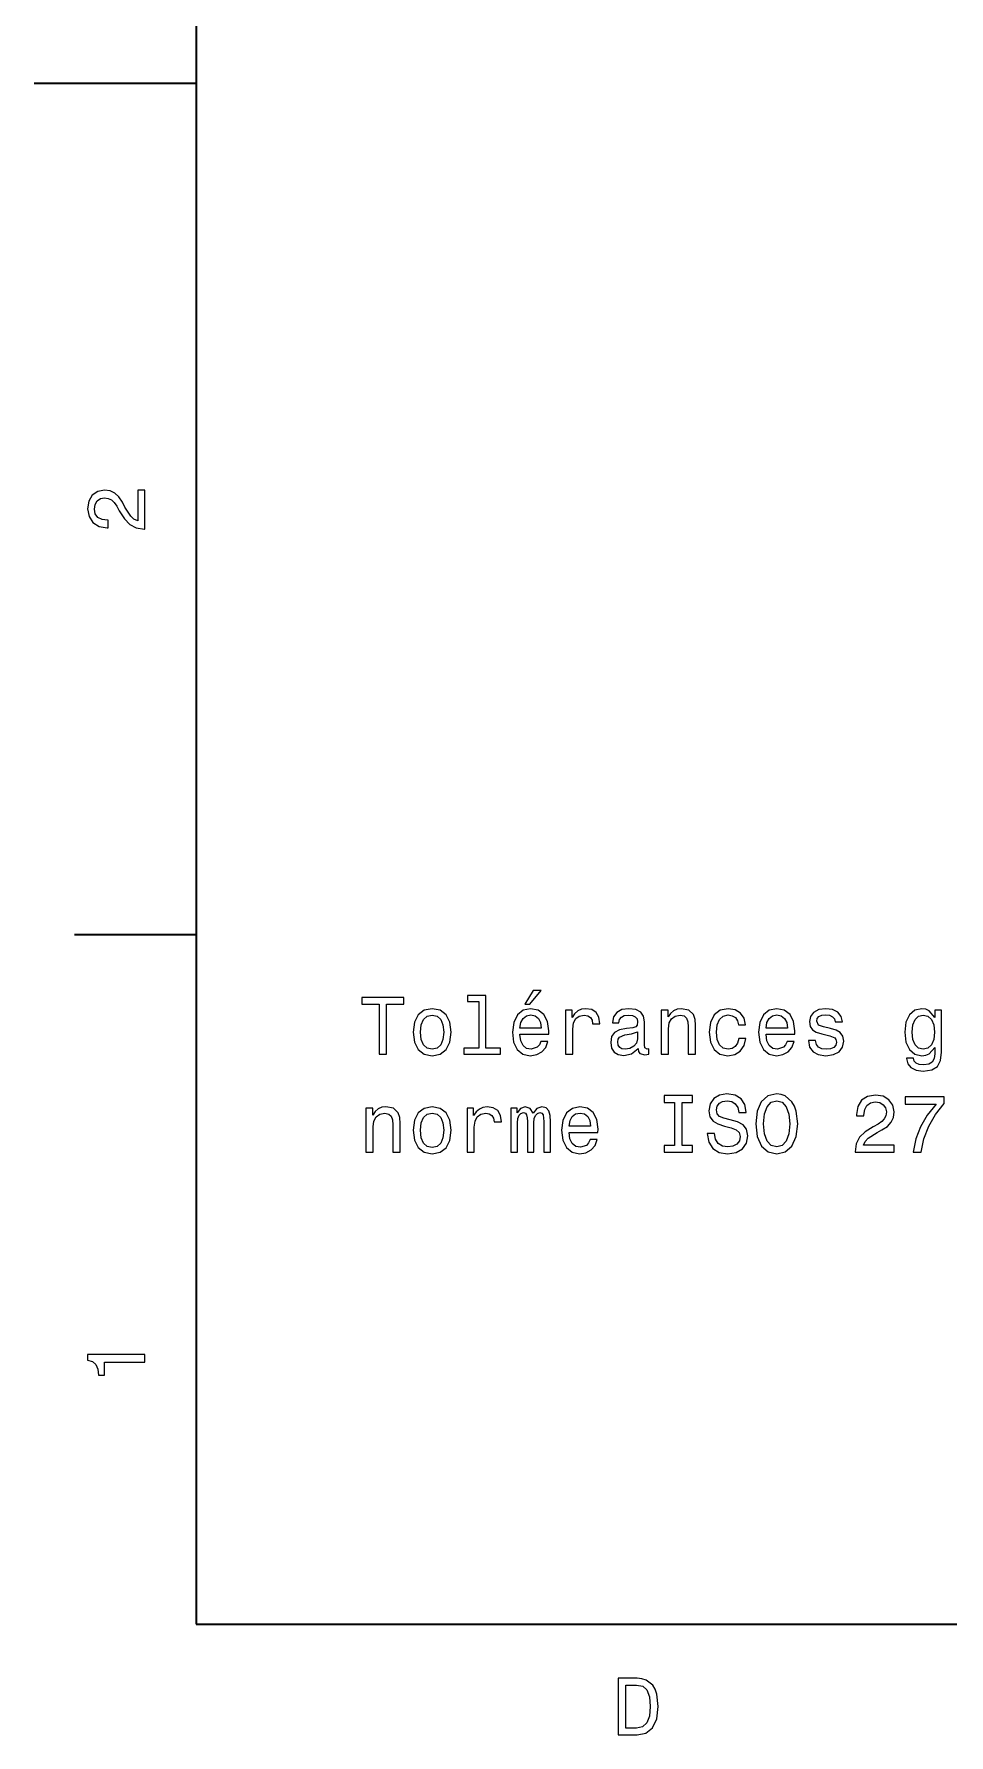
# Model space of a CAD drawing. Extents: x 0 to 297, y 0 to 210.
# Drawn here: x 0 to 56.4, y 3.2 to 108 of the extents above; entities that cross this region are included whole.
import ezdxf

# ---------------------------------------------------------------- set-up
doc = ezdxf.new("R2010")
doc.units = 0

msp = doc.modelspace()

# ---------------------------------------------------------------- linework, layer by layer
at = {"color": 7, "lineweight": 35}
for p, q in [((10, 200), (10, 10)), ((10, 10), (287, 10))]:
    msp.add_line(p, q, dxfattribs=at)
at = {"color": 7, "lineweight": 35, "ltscale": 0.25}
msp.add_line((10, 105), (0, 105), dxfattribs=at)
at = {"color": 7, "lineweight": 35, "ltscale": 0.1875}
msp.add_line((10, 52.5), (2.5, 52.5), dxfattribs=at)
at = {"color": 7, "lineweight": 13}
for points in [[(6.833213, 77.519447), (6.833213, 79.925072), (6.399496, 79.925072), (6.399496, 78.023773), (6.162464, 78.129684), (5.965778, 78.311241), (5.607709, 78.871033), (5.456412, 79.168587), (5.239553, 79.501442), (4.987392, 79.738472), (4.689842, 79.874641), (4.351945, 79.925072), (3.928314, 79.839333), (3.595461, 79.602303), (3.383646, 79.239189), (3.307997, 78.770172), (3.393732, 78.286018), (3.630764, 77.91787), (4.009006, 77.680832), (4.508286, 77.600143), (4.578891, 77.600143), (4.578891, 78.059074), (4.538545, 78.059074), (4.195605, 78.104462), (3.943444, 78.240631), (3.782061, 78.457489), (3.726585, 78.744957), (3.777017, 79.03746), (3.903098, 79.254318), (4.099784, 79.395531), (4.346902, 79.445961), (4.578891, 79.41066), (4.775577, 79.314842), (4.947046, 79.153458), (5.098343, 78.931557), (5.259727, 78.634003), (5.572406, 78.139771), (5.90526, 77.791786), (6.308718, 77.585014), (6.818084, 77.519447)], [(21.286022, 45.143372), (21.75, 45.143372), (21.75, 48.219742), (22.809078, 48.219742), (22.809078, 48.643372), (20.221903, 48.643372), (20.221903, 48.219742), (21.286022, 48.219742)], [(27.428675, 48.391209), (27.428675, 45.516571), (26.51585, 45.516571), (26.51585, 45.143372), (28.780258, 45.143372), (28.780258, 45.516571), (27.872478, 45.516571), (27.872478, 48.764408), (26.732708, 48.764408), (26.732708, 48.391209)], [(30.278099, 48.219742), (30.575649, 48.219742), (31.276657, 49.077087), (30.782421, 49.077087)], [(23.378963, 46.494957), (23.459654, 45.879684), (23.691643, 45.425793), (24.059799, 45.143372), (24.554035, 45.04755), (25.043228, 45.143372), (25.411383, 45.42075), (25.643372, 45.874641), (25.729107, 46.494957), (25.643372, 47.110229), (25.411383, 47.569164), (25.043228, 47.846542), (24.554035, 47.947407), (24.059799, 47.846542), (23.691643, 47.564121), (23.459654, 47.110229)], [(23.832853, 46.5), (23.878242, 46.953892), (24.019453, 47.2817), (24.246399, 47.483429), (24.554035, 47.554035), (24.856628, 47.483429), (25.083574, 47.286743), (25.224785, 46.953892), (25.275215, 46.5), (25.224785, 46.041065), (25.083574, 45.708214), (24.856628, 45.506485), (24.554035, 45.440922), (24.246399, 45.506485), (24.019453, 45.708214), (23.878242, 46.041065)], [(29.970461, 46.368877), (31.745678, 46.368877), (31.750721, 46.575649), (31.670029, 47.155621), (31.448128, 47.589336), (31.0951, 47.851585), (30.62608, 47.947407), (30.167149, 47.846542), (29.814121, 47.564121), (29.587177, 47.105186), (29.506485, 46.5), (29.582134, 45.879684), (29.809078, 45.425793), (30.157061, 45.143372), (30.61095, 45.04755), (31.004322, 45.113113), (31.327089, 45.28458), (31.564121, 45.556915), (31.700289, 45.920029), (31.261528, 45.920029), (31.17075, 45.7183), (31.039625, 45.567001), (30.666428, 45.445965), (30.378963, 45.501442), (30.162104, 45.677956), (30.020893, 45.965416), (29.970461, 46.353745)], [(29.970461, 46.742073), (30.025936, 47.090057), (30.162104, 47.347263), (30.368877, 47.503601), (30.641211, 47.559078), (30.908501, 47.503601), (31.115274, 47.347263), (31.241356, 47.090057), (31.286743, 46.742073)], [(32.784584, 45.143372), (33.228386, 45.143372), (33.228386, 46.691643), (33.273773, 47.064842), (33.409943, 47.33213), (33.631844, 47.493515), (33.929394, 47.548992), (34.151299, 47.513687), (34.317722, 47.412823), (34.418587, 47.241356), (34.453892, 47.009365), (34.90274, 47.009365), (34.84222, 47.417866), (34.675793, 47.710373), (34.398415, 47.886887), (34.020172, 47.947407), (33.76297, 47.907059), (33.541065, 47.806194), (33.344379, 47.634727), (33.188042, 47.402737), (33.188042, 47.851585), (32.784584, 47.851585)], [(37.26297, 45.496399), (37.26297, 45.481266), (37.288185, 45.309799), (37.363831, 45.188759), (37.681557, 45.092937), (37.928673, 45.133286), (37.928673, 45.476223), (37.822769, 45.461094), (37.681557, 45.526657), (37.656342, 45.728386), (37.656342, 47.130402), (37.595821, 47.488472), (37.419312, 47.740635), (37.111671, 47.89193), (36.677956, 47.947407), (36.254326, 47.886887), (35.941643, 47.715416), (35.744957, 47.448128), (35.679398, 47.0951), (35.679398, 47.064842), (36.077812, 47.064842), (36.113113, 47.276657), (36.224064, 47.427956), (36.405621, 47.51873), (36.662827, 47.554035), (36.909943, 47.52882), (37.086456, 47.453171), (37.192364, 47.322044), (37.227669, 47.140491), (37.207493, 46.928673), (37.126801, 46.822765), (36.925072, 46.772335), (36.546829, 46.731987), (36.113113, 46.641209), (35.805477, 46.479828), (35.62392, 46.227665), (35.568443, 45.854465), (35.618877, 45.521614), (35.775215, 45.274494), (36.027378, 45.118156), (36.375359, 45.062679), (36.844383, 45.168587)], [(38.690201, 45.143372), (39.134007, 45.143372), (39.134007, 46.706772), (39.179398, 47.064842), (39.325649, 47.327087), (39.552593, 47.488472), (39.855186, 47.548992), (40.097263, 47.498558), (40.248558, 47.362392), (40.324207, 47.135445), (40.349426, 46.832851), (40.349426, 45.143372), (40.793228, 45.143372), (40.793228, 46.92363), (40.773056, 47.2817), (40.682278, 47.57925), (40.384727, 47.851585), (39.92075, 47.947407), (39.663544, 47.912102), (39.446686, 47.816284), (39.260086, 47.6549), (39.113831, 47.438042), (39.113831, 47.851585), (38.690201, 47.851585)], [(43.451012, 46.953892), (43.889771, 46.953892), (43.798992, 47.357349), (43.582134, 47.675072), (43.24424, 47.871758), (42.805477, 47.947407), (42.321327, 47.846542), (41.953171, 47.564121), (41.721184, 47.105186), (41.640491, 46.489914), (41.716141, 45.879684), (41.943085, 45.425793), (42.301155, 45.143372), (42.790348, 45.04755), (43.224068, 45.123199), (43.561962, 45.335014), (43.793949, 45.667866), (43.894814, 46.111671), (43.471184, 46.111671), (43.395535, 45.82925), (43.254326, 45.617435), (43.052597, 45.486313), (42.805477, 45.445965), (42.497841, 45.511528), (42.27594, 45.713257), (42.139771, 46.041065), (42.094383, 46.505043), (42.139771, 46.958935), (42.280983, 47.286743), (42.507927, 47.488472), (42.805477, 47.559078), (43.067726, 47.513687), (43.264412, 47.397694), (43.395535, 47.206051)], [(45.150578, 46.368877), (46.925793, 46.368877), (46.930836, 46.575649), (46.850143, 47.155621), (46.628242, 47.589336), (46.275215, 47.851585), (45.806198, 47.947407), (45.347263, 47.846542), (44.99424, 47.564121), (44.767292, 47.105186), (44.6866, 46.5), (44.762249, 45.879684), (44.989193, 45.425793), (45.337177, 45.143372), (45.791069, 45.04755), (46.184441, 45.113113), (46.507206, 45.28458), (46.74424, 45.556915), (46.880402, 45.920029), (46.441643, 45.920029), (46.350864, 45.7183), (46.219742, 45.567001), (45.846542, 45.445965), (45.559078, 45.501442), (45.34222, 45.677956), (45.201012, 45.965416), (45.150578, 46.353745)], [(45.150578, 46.742073), (45.206055, 47.090057), (45.34222, 47.347263), (45.548992, 47.503601), (45.821327, 47.559078), (46.088615, 47.503601), (46.295387, 47.347263), (46.421471, 47.090057), (46.466858, 46.742073)], [(49.124641, 46.721901), (48.695965, 46.822765), (48.378242, 46.938759), (48.272335, 47.175793), (48.302593, 47.34222), (48.408501, 47.463257), (48.579971, 47.538906), (48.827087, 47.569164), (49.064121, 47.538906), (49.250721, 47.448128), (49.371758, 47.311958), (49.422188, 47.130402), (49.855907, 47.130402), (49.855907, 47.140491), (49.780258, 47.4683), (49.573486, 47.725506), (49.250721, 47.886887), (48.827087, 47.947407), (48.398415, 47.886887), (48.085735, 47.720459), (47.88905, 47.473343), (47.828529, 47.160664), (47.873917, 46.85807), (48.015129, 46.646252), (48.247116, 46.494957), (48.585014, 46.38905), (49.07925, 46.268013), (49.381844, 46.14193), (49.462536, 46.041065), (49.492798, 45.889771), (49.447407, 45.703171), (49.32637, 45.561958), (49.129684, 45.47118), (48.867435, 45.440922), (48.590057, 45.47118), (48.388329, 45.577087), (48.252159, 45.748558), (48.196686, 45.985592), (47.768013, 45.985592), (47.838615, 45.582134), (48.045387, 45.289627), (48.373199, 45.113113), (48.827087, 45.04755), (49.301155, 45.113113), (49.649136, 45.289627), (49.86095, 45.572044), (49.9366, 45.940201), (49.881126, 46.257923), (49.724785, 46.474785), (49.467579, 46.615993)], [(55.978386, 45.264408), (55.978386, 47.851585), (55.554752, 47.851585), (55.554752, 47.412823), (55.206772, 47.811237), (54.994953, 47.912102), (54.757923, 47.947407), (54.32925, 47.846542), (53.996395, 47.564121), (53.779537, 47.110229), (53.703888, 46.5), (53.779537, 45.884727), (53.996395, 45.430836), (54.32925, 45.143372), (54.757923, 45.04755), (54.999996, 45.082851), (55.201729, 45.17363), (55.554752, 45.556915), (55.554752, 45.17363), (55.514408, 44.871037), (55.403458, 44.654179), (55.191639, 44.528099), (54.873917, 44.482708), (54.596539, 44.51297), (54.399853, 44.588615), (54.283859, 44.719742), (54.248558, 44.896252), (53.819881, 44.896252), (53.819881, 44.87608), (53.885445, 44.553314), (54.087173, 44.311237), (54.409939, 44.1549), (54.848701, 44.099422), (55.373196, 44.175072), (55.72118, 44.386887), (55.917866, 44.755043)], [(54.162823, 46.5), (54.20821, 46.948849), (54.344379, 47.2817), (54.556194, 47.478386), (54.838615, 47.548992), (55.136166, 47.478386), (55.358067, 47.2817), (55.494236, 46.948849), (55.544666, 46.5), (55.494236, 46.041065), (55.358067, 45.713257), (55.136166, 45.511528), (54.838615, 45.445965), (54.556194, 45.511528), (54.344379, 45.713257), (54.20821, 46.046108)], [(37.212536, 46.091499), (37.152016, 45.82925), (36.990635, 45.627522), (36.748558, 45.496399), (36.451012, 45.451008), (36.259369, 45.476223), (36.123199, 45.556915), (36.037464, 45.698128), (36.012249, 45.894814), (36.032421, 46.071327), (36.113113, 46.197407), (36.435879, 46.338615), (36.844383, 46.399136), (37.212536, 46.520172)], [(39.502159, 39.520172), (38.856628, 39.520172), (38.856628, 39.096542), (40.611671, 39.096542), (40.611671, 39.520172), (39.966141, 39.520172), (39.966141, 42.172913), (40.611671, 42.172913), (40.611671, 42.596542), (38.856628, 42.596542), (38.856628, 42.172913), (39.502159, 42.172913)], [(41.973343, 40.251442), (41.514412, 40.251442), (41.615273, 39.716858), (41.867439, 39.323486), (42.255768, 39.086456), (42.780258, 39.000721), (43.299713, 39.081413), (43.688042, 39.303314), (43.935158, 39.651299), (44.02594, 40.110229), (43.950291, 40.523777), (43.738472, 40.791065), (43.395535, 40.967579), (42.9366, 41.098705), (42.543228, 41.194527), (42.286026, 41.305477), (42.139771, 41.466858), (42.094383, 41.719021), (42.139771, 41.945965), (42.270897, 42.117435), (42.472626, 42.233429), (42.75, 42.273777), (43.032425, 42.223343), (43.254326, 42.087177), (43.400578, 41.860229), (43.471184, 41.552593), (43.930115, 41.552593), (43.930115, 41.562679), (43.849426, 42.036743), (43.612396, 42.389771), (43.239197, 42.611671), (42.734871, 42.687321), (42.280983, 42.611671), (41.927956, 42.399857), (41.701012, 42.072048), (41.620319, 41.648415), (41.685883, 41.270172), (41.877525, 41.01297), (42.180115, 40.841499), (42.593662, 40.710377), (43.002163, 40.594379), (43.309799, 40.483429), (43.496399, 40.322048), (43.561962, 40.059799), (43.501442, 39.792507), (43.3451, 39.590778), (43.10807, 39.464699), (42.800434, 39.424351), (42.457497, 39.479828), (42.195244, 39.641212), (42.02882, 39.903458)], [(44.510086, 40.846542), (44.600864, 40.059799), (44.863113, 39.479828), (45.271614, 39.121758), (45.806198, 39.000721), (46.335735, 39.121758), (46.749283, 39.479828), (47.006485, 40.059799), (47.102306, 40.846542), (47.006485, 41.628242), (46.895535, 41.945965), (46.749283, 42.208214), (46.335735, 42.566284), (46.083572, 42.657063), (45.806198, 42.692364), (45.266571, 42.566284), (44.85807, 42.213257), (44.600864, 41.633286)], [(44.99424, 40.846542), (45.049713, 41.456772), (45.216141, 41.905621), (45.473343, 42.177956), (45.806198, 42.273777), (46.134007, 42.177956), (46.391212, 41.900578), (46.55764, 41.451729), (46.618156, 40.846542), (46.55764, 40.236313), (46.391212, 39.787464), (46.134007, 39.515129), (45.806198, 39.424351), (45.473343, 39.515129), (45.216141, 39.787464), (45.049713, 40.23127)], [(50.647694, 39.096542), (53.053314, 39.096542), (53.053314, 39.530258), (51.152016, 39.530258), (51.257923, 39.767292), (51.43948, 39.963978), (51.999279, 40.322048), (52.296829, 40.473343), (52.629681, 40.690201), (52.866714, 40.942364), (53.00288, 41.239914), (53.053314, 41.577812), (52.967579, 42.001442), (52.730545, 42.334293), (52.367435, 42.546112), (51.898415, 42.621758), (51.414265, 42.536022), (51.046108, 42.298992), (50.809074, 41.92075), (50.728386, 41.421471), (50.728386, 41.350864), (51.187317, 41.350864), (51.187317, 41.391212), (51.232708, 41.73415), (51.368874, 41.986313), (51.585732, 42.147694), (51.873199, 42.203171), (52.165707, 42.152737), (52.382565, 42.026657), (52.523773, 41.829971), (52.574207, 41.582855), (52.538902, 41.350864), (52.443081, 41.154179), (52.2817, 40.982708), (52.059795, 40.831413), (51.762245, 40.670029), (51.268013, 40.357349), (50.920029, 40.024498), (50.713257, 39.621037), (50.647694, 39.111671)], [(54.213253, 39.096542), (54.722622, 39.096542), (54.889046, 39.928677), (55.181553, 40.705334), (55.5951, 41.426514), (56.134724, 42.102306), (56.134724, 42.520893), (53.734146, 42.520893), (53.734146, 42.061958), (55.650574, 42.061958), (55.095818, 41.381126), (54.677231, 40.670029), (54.384724, 39.913544)], [(20.474064, 39.096542), (20.917868, 39.096542), (20.917868, 40.659943), (20.963257, 41.018013), (21.10951, 41.280258), (21.336456, 41.441643), (21.63905, 41.502163), (21.881124, 41.451729), (22.032421, 41.315563), (22.108068, 41.088615), (22.133286, 40.786022), (22.133286, 39.096542), (22.577089, 39.096542), (22.577089, 40.876801), (22.556917, 41.234871), (22.466139, 41.532421), (22.168589, 41.804756), (21.704611, 41.900578), (21.447407, 41.865273), (21.230547, 41.769455), (21.043949, 41.60807), (20.897694, 41.391212), (20.897694, 41.804756), (20.474064, 41.804756)], [(23.378963, 40.448128), (23.459654, 39.832855), (23.691643, 39.378963), (24.059799, 39.096542), (24.554035, 39.000721), (25.043228, 39.096542), (25.411383, 39.37392), (25.643372, 39.827812), (25.729107, 40.448128), (25.643372, 41.0634), (25.411383, 41.522335), (25.043228, 41.799713), (24.554035, 41.900578), (24.059799, 41.799713), (23.691643, 41.517292), (23.459654, 41.0634)], [(23.832853, 40.453171), (23.878242, 40.907063), (24.019453, 41.234871), (24.246399, 41.4366), (24.554035, 41.507206), (24.856628, 41.4366), (25.083574, 41.239914), (25.224785, 40.907063), (25.275215, 40.453171), (25.224785, 39.994236), (25.083574, 39.661385), (24.856628, 39.459656), (24.554035, 39.394093), (24.246399, 39.459656), (24.019453, 39.661385), (23.878242, 39.994236)], [(26.712536, 39.096542), (27.15634, 39.096542), (27.15634, 40.644814), (27.201729, 41.018013), (27.337896, 41.285301), (27.559799, 41.446686), (27.857349, 41.502163), (28.07925, 41.466858), (28.245678, 41.365993), (28.346542, 41.194527), (28.381844, 40.962536), (28.830692, 40.962536), (28.770172, 41.371037), (28.603746, 41.663544), (28.32637, 41.840057), (27.948128, 41.900578), (27.690922, 41.860229), (27.469021, 41.759365), (27.272335, 41.587898), (27.115993, 41.355907), (27.115993, 41.804756), (26.712536, 41.804756)], [(29.405621, 39.096542), (29.814121, 39.096542), (29.814121, 40.907063), (29.839336, 41.179394), (29.914986, 41.37608), (30.030979, 41.492077), (30.182278, 41.537464), (30.303314, 41.49712), (30.384007, 41.396255), (30.424351, 41.224785), (30.439482, 40.997841), (30.439482, 39.096542), (30.822767, 39.096542), (30.822767, 40.907063), (30.847984, 41.174351), (30.923632, 41.371037), (31.04467, 41.492077), (31.195965, 41.537464), (31.317003, 41.49712), (31.397694, 41.396255), (31.448128, 40.997841), (31.448128, 39.096542), (31.856628, 39.096542), (31.856628, 40.967579), (31.831413, 41.355907), (31.750721, 41.653458), (31.589336, 41.835014), (31.327089, 41.900578), (31.019453, 41.799713), (30.782421, 41.507206), (30.595821, 41.79467), (30.283142, 41.900578), (29.995678, 41.799713), (29.798992, 41.517292), (29.798992, 41.804756), (29.405621, 41.804756)], [(33.006485, 40.322048), (34.7817, 40.322048), (34.786743, 40.52882), (34.706051, 41.108791), (34.48415, 41.542507), (34.131126, 41.804756), (33.662102, 41.900578), (33.203171, 41.799713), (32.850143, 41.517292), (32.623199, 41.058357), (32.542507, 40.453171), (32.618156, 39.832855), (32.8451, 39.378963), (33.193085, 39.096542), (33.646973, 39.000721), (34.040344, 39.066284), (34.363113, 39.237751), (34.600143, 39.510086), (34.736313, 39.873199), (34.29755, 39.873199), (34.206772, 39.671471), (34.075649, 39.520172), (33.70245, 39.399136), (33.414986, 39.454613), (33.198128, 39.631126), (33.056915, 39.918587), (33.006485, 40.306915)], [(33.006485, 40.695244), (33.061958, 41.043228), (33.198128, 41.300434), (33.4049, 41.456772), (33.677235, 41.512249), (33.944527, 41.456772), (34.151299, 41.300434), (34.277378, 41.043228), (34.322769, 40.695244)], [(6.833213, 26.159222), (6.833213, 26.618156), (3.307997, 26.618156), (3.307997, 26.275217), (3.615634, 26.184439), (3.822406, 26.002882), (3.943444, 25.725506), (3.98379, 25.34222), (4.341859, 25.34222), (4.341859, 26.159222)], [(37.194958, 6.666787), (36.029972, 6.666787), (36.029972, 3.166787), (37.194958, 3.166787), (37.744667, 3.277738), (38.153168, 3.615634), (38.405331, 4.165346), (38.496109, 4.916787), (38.415417, 5.683357), (38.314552, 5.985951), (38.173344, 6.228026), (37.764839, 6.555836), (37.497551, 6.636527)], [(37.159653, 6.248199), (37.542938, 6.17255), (37.805187, 5.940562), (37.961525, 5.527017), (38.011959, 4.916787), (37.956482, 4.326729), (37.800144, 3.913184), (37.532852, 3.666066), (37.159653, 3.585375), (36.498989, 3.585375), (36.498989, 6.248199)]]:
    msp.add_lwpolyline(points, close=True, dxfattribs=at)

doc.saveas('drawing.dxf')
